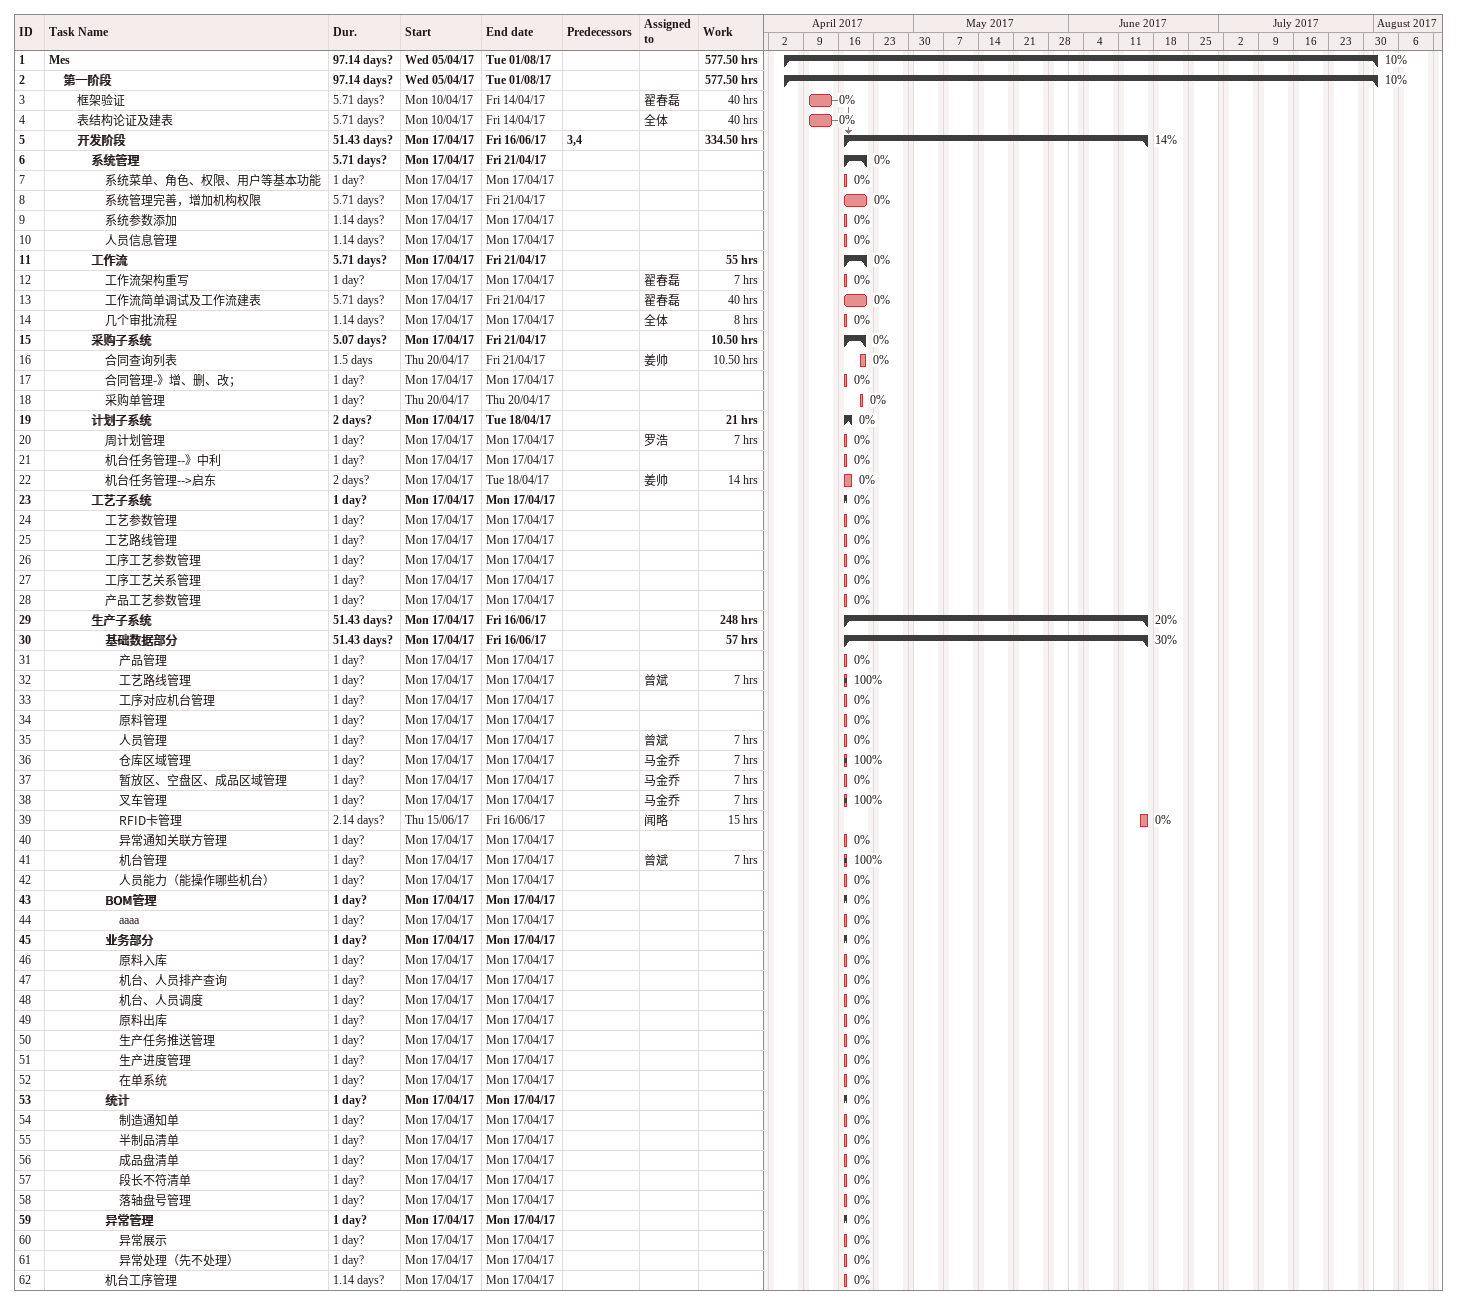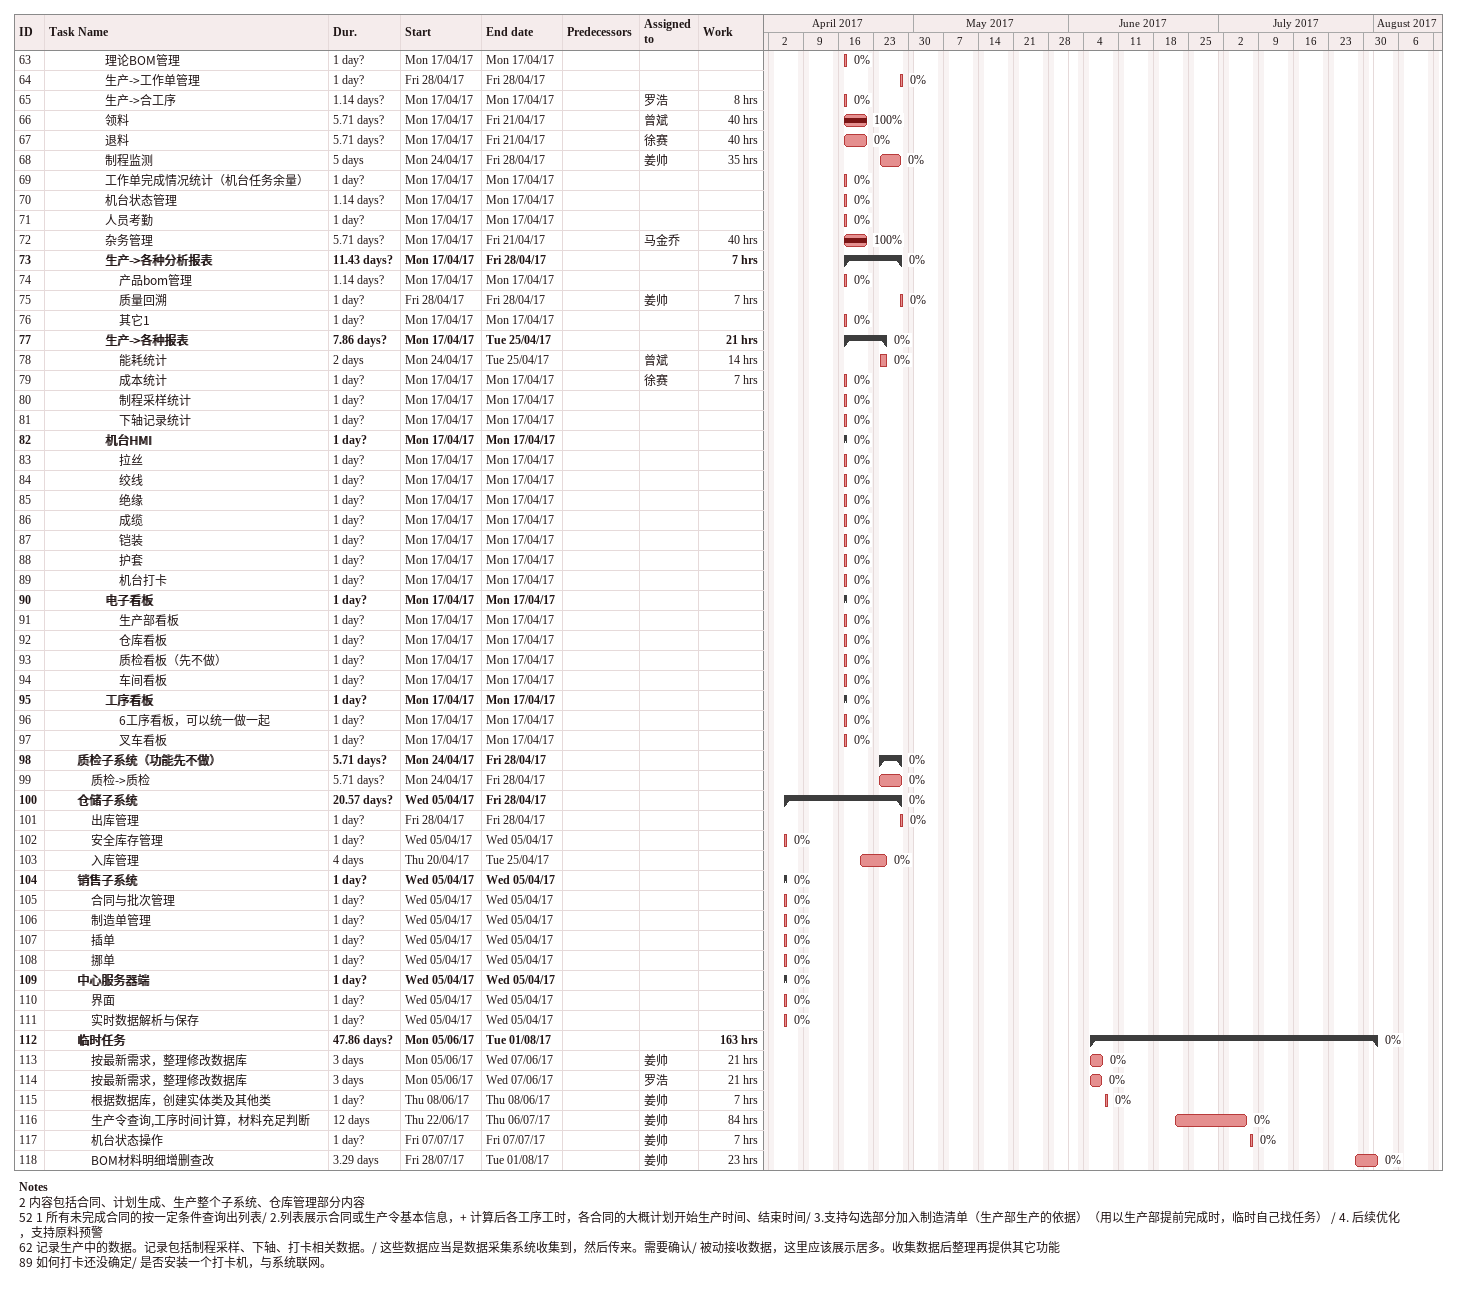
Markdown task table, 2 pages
| ID | Level | Task | Duration | Start | Finish | Predecessors | Resources | % complete | Work (h) |
|---|---|---|---|---|---|---|---|---|---|
| 1 | 1 | **Mes** | 97.14d? | 2017-04-05 | 2017-08-01 |  |  | 10 | 577.50 |
| 2 | 2 | **第一阶段** | 97.14d? | 2017-04-05 | 2017-08-01 |  |  | 10 | 577.50 |
| 3 | 3 | 框架验证 | 5.71d? | 2017-04-10 | 2017-04-14 |  | 翟春磊 | 0 | 40 |
| 4 | 3 | 表结构论证及建表 | 5.71d? | 2017-04-10 | 2017-04-14 |  | 全体 | 0 | 40 |
| 5 | 3 | **开发阶段** | 51.43d? | 2017-04-17 | 2017-06-16 | 3, 4 |  | 14 | 334.50 |
| 6 | 4 | **系统管理** | 5.71d? | 2017-04-17 | 2017-04-21 |  |  | 0 |  |
| 7 | 5 | 系统菜单、角色、权限、用户等基本功能 | 1d? | 2017-04-17 | 2017-04-17 |  |  | 0 |  |
| 8 | 5 | 系统管理完善，增加机构权限 | 5.71d? | 2017-04-17 | 2017-04-21 |  |  | 0 |  |
| 9 | 5 | 系统参数添加 | 1.14d? | 2017-04-17 | 2017-04-17 |  |  | 0 |  |
| 10 | 5 | 人员信息管理 | 1.14d? | 2017-04-17 | 2017-04-17 |  |  | 0 |  |
| 11 | 4 | **工作流** | 5.71d? | 2017-04-17 | 2017-04-21 |  |  | 0 | 55 |
| 12 | 5 | 工作流架构重写 | 1d? | 2017-04-17 | 2017-04-17 |  | 翟春磊 | 0 | 7 |
| 13 | 5 | 工作流简单调试及工作流建表 | 5.71d? | 2017-04-17 | 2017-04-21 |  | 翟春磊 | 0 | 40 |
| 14 | 5 | 几个审批流程 | 1.14d? | 2017-04-17 | 2017-04-17 |  | 全体 | 0 | 8 |
| 15 | 4 | **采购子系统** | 5.07d? | 2017-04-17 | 2017-04-21 |  |  | 0 | 10.50 |
| 16 | 5 | 合同查询列表 | 1.5d | 2017-04-20 | 2017-04-21 |  | 姜帅 | 0 | 10.50 |
| 17 | 5 | 合同管理-》增、删、改； | 1d? | 2017-04-17 | 2017-04-17 |  |  | 0 |  |
| 18 | 5 | 采购单管理 | 1d? | 2017-04-20 | 2017-04-20 |  |  | 0 |  |
| 19 | 4 | **计划子系统** | 2d? | 2017-04-17 | 2017-04-18 |  |  | 0 | 21 |
| 20 | 5 | 周计划管理 | 1d? | 2017-04-17 | 2017-04-17 |  | 罗浩 | 0 | 7 |
| 21 | 5 | 机台任务管理--》中利 | 1d? | 2017-04-17 | 2017-04-17 |  |  | 0 |  |
| 22 | 5 | 机台任务管理-->启东 | 2d? | 2017-04-17 | 2017-04-18 |  | 姜帅 | 0 | 14 |
| 23 | 4 | **工艺子系统** | 1d? | 2017-04-17 | 2017-04-17 |  |  | 0 |  |
| 24 | 5 | 工艺参数管理 | 1d? | 2017-04-17 | 2017-04-17 |  |  | 0 |  |
| 25 | 5 | 工艺路线管理 | 1d? | 2017-04-17 | 2017-04-17 |  |  | 0 |  |
| 26 | 5 | 工序工艺参数管理 | 1d? | 2017-04-17 | 2017-04-17 |  |  | 0 |  |
| 27 | 5 | 工序工艺关系管理 | 1d? | 2017-04-17 | 2017-04-17 |  |  | 0 |  |
| 28 | 5 | 产品工艺参数管理 | 1d? | 2017-04-17 | 2017-04-17 |  |  | 0 |  |
| 29 | 4 | **生产子系统** | 51.43d? | 2017-04-17 | 2017-06-16 |  |  | 20 | 248 |
| 30 | 5 | **基础数据部分** | 51.43d? | 2017-04-17 | 2017-06-16 |  |  | 30 | 57 |
| 31 | 6 | 产品管理 | 1d? | 2017-04-17 | 2017-04-17 |  |  | 0 |  |
| 32 | 6 | 工艺路线管理 | 1d? | 2017-04-17 | 2017-04-17 |  | 曾斌 | 100 | 7 |
| 33 | 6 | 工序对应机台管理 | 1d? | 2017-04-17 | 2017-04-17 |  |  | 0 |  |
| 34 | 6 | 原料管理 | 1d? | 2017-04-17 | 2017-04-17 |  |  | 0 |  |
| 35 | 6 | 人员管理 | 1d? | 2017-04-17 | 2017-04-17 |  | 曾斌 | 0 | 7 |
| 36 | 6 | 仓库区域管理 | 1d? | 2017-04-17 | 2017-04-17 |  | 马金乔 | 100 | 7 |
| 37 | 6 | 暂放区、空盘区、成品区域管理 | 1d? | 2017-04-17 | 2017-04-17 |  | 马金乔 | 0 | 7 |
| 38 | 6 | 叉车管理 | 1d? | 2017-04-17 | 2017-04-17 |  | 马金乔 | 100 | 7 |
| 39 | 6 | RFID卡管理 | 2.14d? | 2017-06-15 | 2017-06-16 |  | 闻略 | 0 | 15 |
| 40 | 6 | 异常通知关联方管理 | 1d? | 2017-04-17 | 2017-04-17 |  |  | 0 |  |
| 41 | 6 | 机台管理 | 1d? | 2017-04-17 | 2017-04-17 |  | 曾斌 | 100 | 7 |
| 42 | 6 | 人员能力（能操作哪些机台） | 1d? | 2017-04-17 | 2017-04-17 |  |  | 0 |  |
| 43 | 5 | **BOM管理** | 1d? | 2017-04-17 | 2017-04-17 |  |  | 0 |  |
| 44 | 6 | aaaa | 1d? | 2017-04-17 | 2017-04-17 |  |  | 0 |  |
| 45 | 5 | **业务部分** | 1d? | 2017-04-17 | 2017-04-17 |  |  | 0 |  |
| 46 | 6 | 原料入库 | 1d? | 2017-04-17 | 2017-04-17 |  |  | 0 |  |
| 47 | 6 | 机台、人员排产查询 | 1d? | 2017-04-17 | 2017-04-17 |  |  | 0 |  |
| 48 | 6 | 机台、人员调度 | 1d? | 2017-04-17 | 2017-04-17 |  |  | 0 |  |
| 49 | 6 | 原料出库 | 1d? | 2017-04-17 | 2017-04-17 |  |  | 0 |  |
| 50 | 6 | 生产任务推送管理 | 1d? | 2017-04-17 | 2017-04-17 |  |  | 0 |  |
| 51 | 6 | 生产进度管理 | 1d? | 2017-04-17 | 2017-04-17 |  |  | 0 |  |
| 52 | 6 | 在单系统 | 1d? | 2017-04-17 | 2017-04-17 |  |  | 0 |  |
| 53 | 5 | **统计** | 1d? | 2017-04-17 | 2017-04-17 |  |  | 0 |  |
| 54 | 6 | 制造通知单 | 1d? | 2017-04-17 | 2017-04-17 |  |  | 0 |  |
| 55 | 6 | 半制品清单 | 1d? | 2017-04-17 | 2017-04-17 |  |  | 0 |  |
| 56 | 6 | 成品盘清单 | 1d? | 2017-04-17 | 2017-04-17 |  |  | 0 |  |
| 57 | 6 | 段长不符清单 | 1d? | 2017-04-17 | 2017-04-17 |  |  | 0 |  |
| 58 | 6 | 落轴盘号管理 | 1d? | 2017-04-17 | 2017-04-17 |  |  | 0 |  |
| 59 | 5 | **异常管理** | 1d? | 2017-04-17 | 2017-04-17 |  |  | 0 |  |
| 60 | 6 | 异常展示 | 1d? | 2017-04-17 | 2017-04-17 |  |  | 0 |  |
| 61 | 6 | 异常处理（先不处理） | 1d? | 2017-04-17 | 2017-04-17 |  |  | 0 |  |
| 62 | 5 | 机台工序管理 | 1.14d? | 2017-04-17 | 2017-04-17 |  |  | 0 |  |
| 63 | 5 | 理论BOM管理 | 1d? | 2017-04-17 | 2017-04-17 |  |  | 0 |  |
| 64 | 5 | 生产->工作单管理 | 1d? | 2017-04-28 | 2017-04-28 |  |  | 0 |  |
| 65 | 5 | 生产->合工序 | 1.14d? | 2017-04-17 | 2017-04-17 |  | 罗浩 | 0 | 8 |
| 66 | 5 | 领料 | 5.71d? | 2017-04-17 | 2017-04-21 |  | 曾斌 | 100 | 40 |
| 67 | 5 | 退料 | 5.71d? | 2017-04-17 | 2017-04-21 |  | 徐赛 | 0 | 40 |
| 68 | 5 | 制程监测 | 5d | 2017-04-24 | 2017-04-28 |  | 姜帅 | 0 | 35 |
| 69 | 5 | 工作单完成情况统计（机台任务余量） | 1d? | 2017-04-17 | 2017-04-17 |  |  | 0 |  |
| 70 | 5 | 机台状态管理 | 1.14d? | 2017-04-17 | 2017-04-17 |  |  | 0 |  |
| 71 | 5 | 人员考勤 | 1d? | 2017-04-17 | 2017-04-17 |  |  | 0 |  |
| 72 | 5 | 杂务管理 | 5.71d? | 2017-04-17 | 2017-04-21 |  | 马金乔 | 100 | 40 |
| 73 | 5 | **生产->各种分析报表** | 11.43d? | 2017-04-17 | 2017-04-28 |  |  | 0 | 7 |
| 74 | 6 | 产品bom管理 | 1.14d? | 2017-04-17 | 2017-04-17 |  |  | 0 |  |
| 75 | 6 | 质量回溯 | 1d? | 2017-04-28 | 2017-04-28 |  | 姜帅 | 0 | 7 |
| 76 | 6 | 其它1 | 1d? | 2017-04-17 | 2017-04-17 |  |  | 0 |  |
| 77 | 5 | **生产->各种报表** | 7.86d? | 2017-04-17 | 2017-04-25 |  |  | 0 | 21 |
| 78 | 6 | 能耗统计 | 2d | 2017-04-24 | 2017-04-25 |  | 曾斌 | 0 | 14 |
| 79 | 6 | 成本统计 | 1d? | 2017-04-17 | 2017-04-17 |  | 徐赛 | 0 | 7 |
| 80 | 6 | 制程采样统计 | 1d? | 2017-04-17 | 2017-04-17 |  |  | 0 |  |
| 81 | 6 | 下轴记录统计 | 1d? | 2017-04-17 | 2017-04-17 |  |  | 0 |  |
| 82 | 5 | **机台HMI** | 1d? | 2017-04-17 | 2017-04-17 |  |  | 0 |  |
| 83 | 6 | 拉丝 | 1d? | 2017-04-17 | 2017-04-17 |  |  | 0 |  |
| 84 | 6 | 绞线 | 1d? | 2017-04-17 | 2017-04-17 |  |  | 0 |  |
| 85 | 6 | 绝缘 | 1d? | 2017-04-17 | 2017-04-17 |  |  | 0 |  |
| 86 | 6 | 成缆 | 1d? | 2017-04-17 | 2017-04-17 |  |  | 0 |  |
| 87 | 6 | 铠装 | 1d? | 2017-04-17 | 2017-04-17 |  |  | 0 |  |
| 88 | 6 | 护套 | 1d? | 2017-04-17 | 2017-04-17 |  |  | 0 |  |
| 89 | 6 | 机台打卡 | 1d? | 2017-04-17 | 2017-04-17 |  |  | 0 |  |
| 90 | 5 | **电子看板** | 1d? | 2017-04-17 | 2017-04-17 |  |  | 0 |  |
| 91 | 6 | 生产部看板 | 1d? | 2017-04-17 | 2017-04-17 |  |  | 0 |  |
| 92 | 6 | 仓库看板 | 1d? | 2017-04-17 | 2017-04-17 |  |  | 0 |  |
| 93 | 6 | 质检看板（先不做） | 1d? | 2017-04-17 | 2017-04-17 |  |  | 0 |  |
| 94 | 6 | 车间看板 | 1d? | 2017-04-17 | 2017-04-17 |  |  | 0 |  |
| 95 | 5 | **工序看板** | 1d? | 2017-04-17 | 2017-04-17 |  |  | 0 |  |
| 96 | 6 | 6工序看板，可以统一做一起 | 1d? | 2017-04-17 | 2017-04-17 |  |  | 0 |  |
| 97 | 6 | 叉车看板 | 1d? | 2017-04-17 | 2017-04-17 |  |  | 0 |  |
| 98 | 3 | **质检子系统（功能先不做）** | 5.71d? | 2017-04-24 | 2017-04-28 |  |  | 0 |  |
| 99 | 4 | 质检->质检 | 5.71d? | 2017-04-24 | 2017-04-28 |  |  | 0 |  |
| 100 | 3 | **仓储子系统** | 20.57d? | 2017-04-05 | 2017-04-28 |  |  | 0 |  |
| 101 | 4 | 出库管理 | 1d? | 2017-04-28 | 2017-04-28 |  |  | 0 |  |
| 102 | 4 | 安全库存管理 | 1d? | 2017-04-05 | 2017-04-05 |  |  | 0 |  |
| 103 | 4 | 入库管理 | 4d | 2017-04-20 | 2017-04-25 |  |  | 0 |  |
| 104 | 3 | **销售子系统** | 1d? | 2017-04-05 | 2017-04-05 |  |  | 0 |  |
| 105 | 4 | 合同与批次管理 | 1d? | 2017-04-05 | 2017-04-05 |  |  | 0 |  |
| 106 | 4 | 制造单管理 | 1d? | 2017-04-05 | 2017-04-05 |  |  | 0 |  |
| 107 | 4 | 插单 | 1d? | 2017-04-05 | 2017-04-05 |  |  | 0 |  |
| 108 | 4 | 挪单 | 1d? | 2017-04-05 | 2017-04-05 |  |  | 0 |  |
| 109 | 3 | **中心服务器端** | 1d? | 2017-04-05 | 2017-04-05 |  |  | 0 |  |
| 110 | 4 | 界面 | 1d? | 2017-04-05 | 2017-04-05 |  |  | 0 |  |
| 111 | 4 | 实时数据解析与保存 | 1d? | 2017-04-05 | 2017-04-05 |  |  | 0 |  |
| 112 | 3 | **临时任务** | 47.86d? | 2017-06-05 | 2017-08-01 |  |  | 0 | 163 |
| 113 | 4 | 按最新需求，整理修改数据库 | 3d | 2017-06-05 | 2017-06-07 |  | 姜帅 | 0 | 21 |
| 114 | 4 | 按最新需求，整理修改数据库 | 3d | 2017-06-05 | 2017-06-07 |  | 罗浩 | 0 | 21 |
| 115 | 4 | 根据数据库，创建实体类及其他类 | 1d? | 2017-06-08 | 2017-06-08 |  | 姜帅 | 0 | 7 |
| 116 | 4 | 生产令查询,工序时间计算，材料充足判断 | 12d | 2017-06-22 | 2017-07-06 |  | 姜帅 | 0 | 84 |
| 117 | 4 | 机台状态操作 | 1d? | 2017-07-07 | 2017-07-07 |  | 姜帅 | 0 | 7 |
| 118 | 4 | BOM材料明细增删查改 | 3.29d | 2017-07-28 | 2017-08-01 |  | 姜帅 | 0 | 23 |

Notes
- 2: 内容包括合同、计划生成、生产整个子系统、仓库管理部分内容
- 52: 1 所有未完成合同的按一定条件查询出列表 / 2.列表展示合同或生产令基本信息，+ 计算后各工序工时，各合同的大概计划开始生产时间、结束时间 / 3.支持勾选部分加入制造清单（生产部生产的依据）（用以生产部提前完成时，临时自己找任务） / 4. 后续优化，支持原料预警
- 62: 记录生产中的数据。记录包括制程采样、下轴、打卡相关数据。 / 这些数据应当是数据采集系统收集到，然后传来。 需要确认 / 被动接收数据，这里应该展示居多。收集数据后整理再提供其它功能
- 89: 如何打卡还没确定 / 是否安装一个打卡机，与系统联网。
